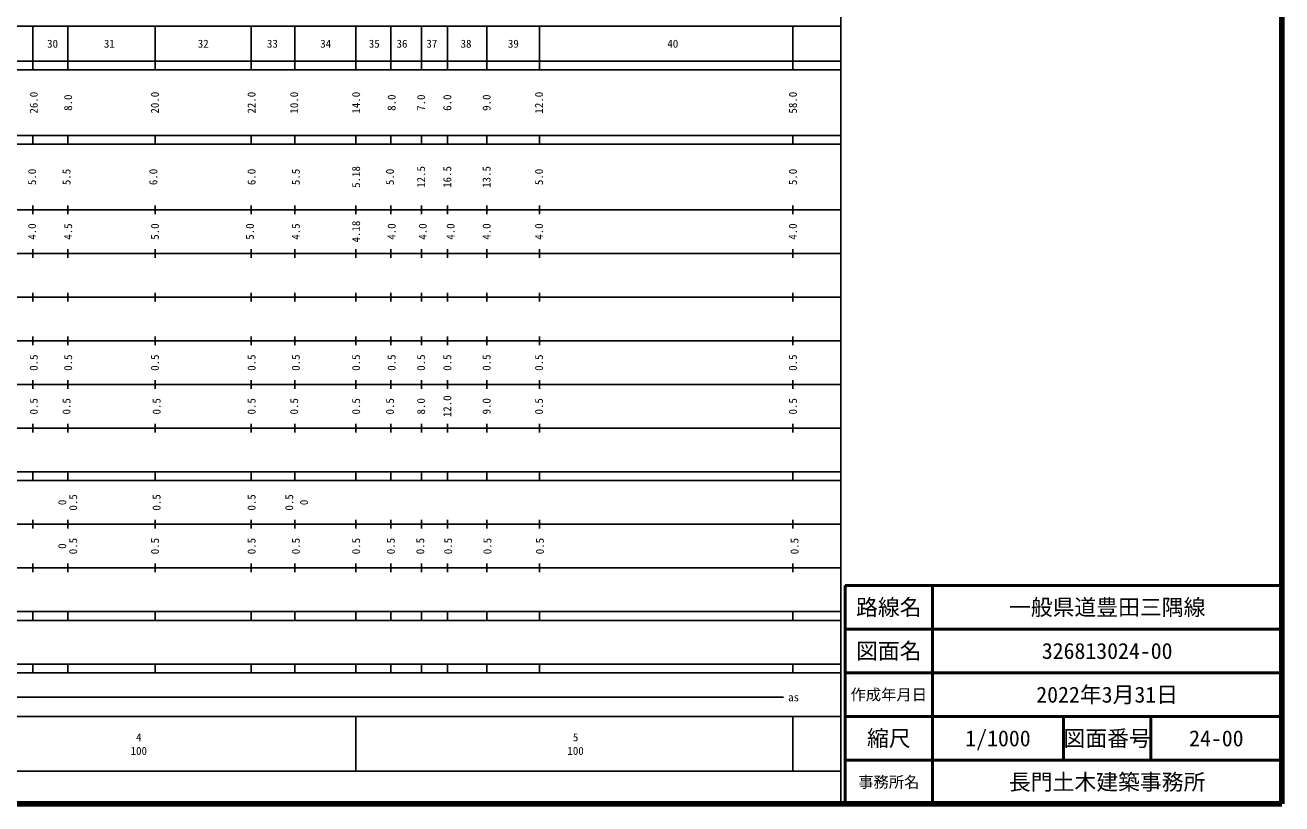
# Model space of a CAD drawing. Units: millimetres on the paper, enlarged 1000 times. Extents: x 40000 to 680000, y 20000 to 380000.
# Drawn here: x 392258 to 680000, y 20000 to 198249 of the extents above; entities that cross this region are included whole.
import ezdxf
from ezdxf.enums import TextEntityAlignment as Align

# ---------------------------------------------------------------- set-up
doc = ezdxf.new("R2010")
doc.units = ezdxf.units.MM
doc.header["$LTSCALE"] = 1000
for name, color, linetype, lineweight in [('M-TTL', 2, 'Continuous', 140), ('M-TTL-BAND', 7, 'Continuous', 25), ('M-TTL-FRAM', 2, 'Continuous', 50), ('M-TTL-LINE', 7, 'Continuous', 50), ('M-TTL-TXT', 7, 'Continuous', 13)]:
    doc.layers.add(name, color=color, linetype=linetype, lineweight=lineweight)
doc.styles.add('ＭＳ ゴシック', font='')
doc.styles.get('ＭＳ ゴシック').set_extended_font_data('MS Gothic')

msp = doc.modelspace()

# ---------------------------------------------------------------- linework, layer by layer
at = {"layer": 'M-TTL'}
for p, q in [((680000, 20000), (680000, 380000)), ((40000, 20000), (680000, 20000))]:
    msp.add_line(p, q, dxfattribs=at)
at = {"layer": 'M-TTL-BAND'}
for p, q in [((579000, 20000), (579000, 370000)), ((68000, 198000), (579000, 198000)), ((394000, 198000), (394000, 188000)), ((402000, 198000), (402000, 188000)), ((422000, 198000), (422000, 188000)), ((444000, 198000), (444000, 188000)), ((454000, 198000), (454000, 188000)), ((468000, 198000), (468000, 188000)), ((476000, 198000), (476000, 188000)), ((483000, 198000), (483000, 188000)), ((489000, 198000), (489000, 188000)), ((498000, 198000), (498000, 188000)), ((510000, 198000), (510000, 188000)), ((568000, 198000), (568000, 188000)), ((40000, 190000), (579000, 190000)), ((40000, 188000), (579000, 188000)), ((40000, 173000), (579000, 173000)), ((394000, 173000), (394000, 171000)), ((402000, 173000), (402000, 171000)), ((422000, 173000), (422000, 171000)), ((444000, 173000), (444000, 171000)), ((454000, 173000), (454000, 171000)), ((468000, 171000), (468000, 173000)), ((476000, 173000), (476000, 171000)), ((483000, 173000), (483000, 171000)), ((489000, 173000), (489000, 171000)), ((498000, 173000), (498000, 171000)), ((510000, 173000), (510000, 171000)), ((568000, 171000), (568000, 173000)), ((40000, 171000), (579000, 171000)), ((40000, 156000), (579000, 156000)), ((394000, 157000), (394000, 155000)), ((402000, 157000), (402000, 155000)), ((422000, 157000), (422000, 155000)), ((444000, 157000), (444000, 155000)), ((454000, 157000), (454000, 155000)), ((468000, 155000), (468000, 157000)), ((476000, 157000), (476000, 155000)), ((483000, 157000), (483000, 155000)), ((489000, 157000), (489000, 155000)), ((498000, 157000), (498000, 155000)), ((510000, 157000), (510000, 155000)), ((568000, 155000), (568000, 157000)), ((394000, 147000), (394000, 145000)), ((402000, 147000), (402000, 145000)), ((422000, 147000), (422000, 145000)), ((444000, 147000), (444000, 145000)), ((454000, 147000), (454000, 145000)), ((468000, 145000), (468000, 147000)), ((476000, 147000), (476000, 145000)), ((483000, 147000), (483000, 145000)), ((489000, 147000), (489000, 145000)), ((498000, 147000), (498000, 145000)), ((510000, 147000), (510000, 145000)), ((568000, 145000), (568000, 147000)), ((46000, 146000), (579000, 146000)), ((52000, 136000), (579000, 136000)), ((394000, 137000), (394000, 135000)), ((402000, 137000), (402000, 135000)), ((422000, 137000), (422000, 135000)), ((444000, 137000), (444000, 135000)), ((454000, 137000), (454000, 135000)), ((468000, 135000), (468000, 137000)), ((476000, 137000), (476000, 135000)), ((483000, 137000), (483000, 135000)), ((489000, 137000), (489000, 135000)), ((498000, 137000), (498000, 135000)), ((510000, 137000), (510000, 135000)), ((568000, 135000), (568000, 137000)), ((394000, 127000), (394000, 125000)), ((402000, 127000), (402000, 125000)), ((422000, 127000), (422000, 125000)), ((444000, 127000), (444000, 125000)), ((454000, 127000), (454000, 125000)), ((468000, 125000), (468000, 127000)), ((476000, 127000), (476000, 125000)), ((483000, 127000), (483000, 125000)), ((489000, 127000), (489000, 125000)), ((498000, 127000), (498000, 125000)), ((510000, 127000), (510000, 125000)), ((568000, 125000), (568000, 127000)), ((46000, 126000), (579000, 126000)), ((52000, 116000), (579000, 116000)), ((394000, 117000), (394000, 115000)), ((402000, 117000), (402000, 115000)), ((422000, 117000), (422000, 115000)), ((444000, 117000), (444000, 115000)), ((454000, 117000), (454000, 115000)), ((468000, 115000), (468000, 117000)), ((476000, 117000), (476000, 115000)), ((483000, 117000), (483000, 115000)), ((489000, 117000), (489000, 115000)), ((498000, 117000), (498000, 115000)), ((510000, 117000), (510000, 115000)), ((568000, 115000), (568000, 117000)), ((394000, 107000), (394000, 105000)), ((402000, 107000), (402000, 105000)), ((422000, 107000), (422000, 105000)), ((444000, 107000), (444000, 105000)), ((454000, 107000), (454000, 105000)), ((468000, 105000), (468000, 107000)), ((476000, 107000), (476000, 105000)), ((483000, 107000), (483000, 105000)), ((489000, 107000), (489000, 105000)), ((498000, 107000), (498000, 105000)), ((510000, 107000), (510000, 105000)), ((568000, 105000), (568000, 107000)), ((46000, 106000), (579000, 106000)), ((40000, 96000), (579000, 96000)), ((394000, 96000), (394000, 94000)), ((402000, 96000), (402000, 94000)), ((422000, 96000), (422000, 94000)), ((444000, 96000), (444000, 94000)), ((454000, 96000), (454000, 94000)), ((468000, 94000), (468000, 96000)), ((476000, 96000), (476000, 94000)), ((483000, 96000), (483000, 94000)), ((489000, 96000), (489000, 94000)), ((498000, 96000), (498000, 94000)), ((510000, 96000), (510000, 94000)), ((568000, 94000), (568000, 96000)), ((40000, 94000), (579000, 94000)), ((49000, 84000), (579000, 84000)), ((394000, 85000), (394000, 83000)), ((402000, 85000), (402000, 83000)), ((422000, 85000), (422000, 83000)), ((444000, 85000), (444000, 83000)), ((454000, 85000), (454000, 83000)), ((468000, 83000), (468000, 85000)), ((476000, 85000), (476000, 83000)), ((483000, 85000), (483000, 83000)), ((489000, 85000), (489000, 83000)), ((498000, 85000), (498000, 83000)), ((510000, 85000), (510000, 83000)), ((568000, 83000), (568000, 85000)), ((394000, 75000), (394000, 73000)), ((402000, 75000), (402000, 73000)), ((422000, 75000), (422000, 73000)), ((444000, 75000), (444000, 73000)), ((454000, 75000), (454000, 73000)), ((468000, 73000), (468000, 75000)), ((476000, 75000), (476000, 73000)), ((483000, 75000), (483000, 73000)), ((489000, 75000), (489000, 73000)), ((498000, 75000), (498000, 73000)), ((510000, 75000), (510000, 73000)), ((568000, 73000), (568000, 75000)), ((40000, 74000), (579000, 74000)), ((40000, 64000), (579000, 64000)), ((394000, 64000), (394000, 62000)), ((402000, 64000), (402000, 62000)), ((422000, 64000), (422000, 62000)), ((444000, 64000), (444000, 62000)), ((454000, 64000), (454000, 62000)), ((468000, 62000), (468000, 64000)), ((476000, 64000), (476000, 62000)), ((483000, 64000), (483000, 62000)), ((489000, 64000), (489000, 62000)), ((498000, 64000), (498000, 62000)), ((510000, 64000), (510000, 62000)), ((568000, 62000), (568000, 64000)), ((40000, 62000), (579000, 62000)), ((40000, 52000), (579000, 52000)), ((394000, 52000), (394000, 50000)), ((402000, 52000), (402000, 50000)), ((422000, 52000), (422000, 50000)), ((444000, 52000), (444000, 50000)), ((454000, 52000), (454000, 50000)), ((468000, 50000), (468000, 52000)), ((476000, 52000), (476000, 50000)), ((483000, 52000), (483000, 50000)), ((489000, 52000), (489000, 50000)), ((498000, 52000), (498000, 50000)), ((510000, 52000), (510000, 50000)), ((568000, 50000), (568000, 52000)), ((40000, 50000), (579000, 50000)), ((70805, 44406), (565903, 44406)), ((40000, 40000), (579000, 40000)), ((468000, 40000), (468000, 27500)), ((568000, 40000), (568000, 27500)), ((68000, 27500), (579000, 27500))]:
    msp.add_line(p, q, dxfattribs=at)
at = {"layer": 'M-TTL-FRAM'}
for p, q in [((680000, 70000), (580000, 70000)), ((580000, 70000), (580000, 20000))]:
    msp.add_line(p, q, dxfattribs=at)
at = {"layer": 'M-TTL-LINE'}
for p, q in [((600000, 70000), (600000, 20000)), ((680000, 60000), (580000, 60000)), ((680000, 50000), (580000, 50000)), ((680000, 40000), (580000, 40000)), ((630000, 40000), (630000, 30000)), ((650000, 40000), (650000, 30000)), ((680000, 30000), (580000, 30000))]:
    msp.add_line(p, q, dxfattribs=at)

# ---------------------------------------------------------------- texts
at = {"layer": 'M-TTL-BAND', "style": 'ＭＳ ゴシック'}
for s, p in [('30', (398542, 194000)), ('31', (411543, 194000)), ('32', (433044, 194000)), ('33', (448878, 194000)), ('34', (461082, 194000)), ('35', (472194, 194000)), ('36', (478545, 194000)), ('37', (485379, 194000)), ('38', (493212, 194000)), ('39', (504046, 194000)), ('40', (540547, 194000)), ('as', (568201, 44406)), ('4', (418288, 35238)), ('5', (518288, 35238)), ('100', (418288, 32131)), ('100', (518288, 32131))]:
    msp.add_text(s, height=1833, dxfattribs=at).set_placement(p, align=Align.MIDDLE_CENTER)
for s, p in [('26.0', (394219, 180500)), ('8.0', (402094, 180500)), ('20.0', (421970, 180500)), ('22.0', (444096, 180500)), ('10.0', (453846, 180500)), ('14.0', (468028, 180500)), ('8.0', (476160, 180500)), ('7.0', (482910, 180500)), ('6.0', (488910, 180500)), ('9.0', (497910, 180500)), ('12.0', (509911, 180500)), ('58.0', (568038, 180500)), ('5.0', (393844, 163500)), ('5.5', (401719, 163500)), ('6.0', (421595, 163500)), ('6.0', (444096, 163500)), ('5.5', (454221, 163500)), ('5.18', (468027, 163500)), ('5.0', (475785, 163500)), ('12.5', (482910, 163500)), ('16.5', (488910, 163500)), ('13.5', (497910, 163500)), ('5.0', (509911, 163500)), ('5.0', (568038, 163500)), ('4.0', (393844, 151000)), ('4.5', (402094, 151000)), ('5.0', (421970, 151000)), ('5.0', (443721, 151000)), ('4.5', (454221, 151000)), ('4.18', (468027, 151000)), ('4.0', (476160, 151000)), ('4.0', (483285, 151000)), ('4.0', (489660, 151000)), ('4.0', (497910, 151000)), ('4.0', (509911, 151000)), ('4.0', (568038, 151000)), ('0.5', (394219, 121000)), ('0.5', (402094, 121000)), ('0.5', (421970, 121000)), ('0.5', (444096, 121000)), ('0.5', (454221, 121000)), ('0.5', (468027, 121000)), ('0.5', (476160, 121000)), ('0.5', (482910, 121000)), ('0.5', (488910, 121000)), ('0.5', (497910, 121000)), ('0.5', (509911, 121000)), ('0.5', (568038, 121000)), ('0.5', (394219, 111000)), ('0.5', (401719, 111000)), ('0.5', (422345, 111000)), ('0.5', (444096, 111000)), ('0.5', (453846, 111000)), ('0.5', (468027, 111000)), ('0.5', (475785, 111000)), ('8.0', (482910, 111000)), ('12.0', (488910, 111000)), ('9.0', (497910, 111000)), ('0.5', (509911, 111000)), ('0.5', (568038, 111000)), ('0', (400750, 89000)), ('0.5', (403250, 89000)), ('0.5', (422345, 89000)), ('0.5', (444096, 89000)), ('0.5', (452721, 89000)), ('0', (456096, 89000)), ('0.5', (403250, 79000)), ('0.5', (421970, 79000)), ('0.5', (444096, 79000)), ('0.5', (454221, 79000)), ('0.5', (468027, 79000)), ('0.5', (475972, 79000)), ('0.5', (482722, 79000)), ('0.5', (489097, 79000)), ('0.5', (498098, 79000)), ('0.5', (510098, 79000)), ('0.5', (568413, 79000)), ('0', (400750, 79000))]:
    msp.add_text(s, height=1833, rotation=90, dxfattribs=at).set_placement(p, align=Align.MIDDLE_CENTER)
at = {"layer": 'M-TTL-TXT', "style": 'ＭＳ ゴシック'}
for s, height, p in [('路線名', 3666, (590000, 65000)), ('一般県道豊田三隅線', 3666, (640000, 65000)), ('図面名', 3666, (590000, 55000)), ('326813024-00', 3666, (640000, 55000)), ('作成年月日', 2566, (590000, 45000)), ('2022年3月31日', 3666, (640000, 45000)), ('縮尺', 3666, (590000, 35000)), ('1/1000', 3666, (615000, 35000)), ('図面番号', 3666, (640000, 35000)), ('24-00', 3666, (665000, 35000)), ('事務所名', 2566, (590000, 25000)), ('長門土木建築事務所', 3666, (640000, 25000))]:
    msp.add_text(s, height=height, dxfattribs=at).set_placement(p, align=Align.MIDDLE_CENTER)

doc.saveas('drawing.dxf')
